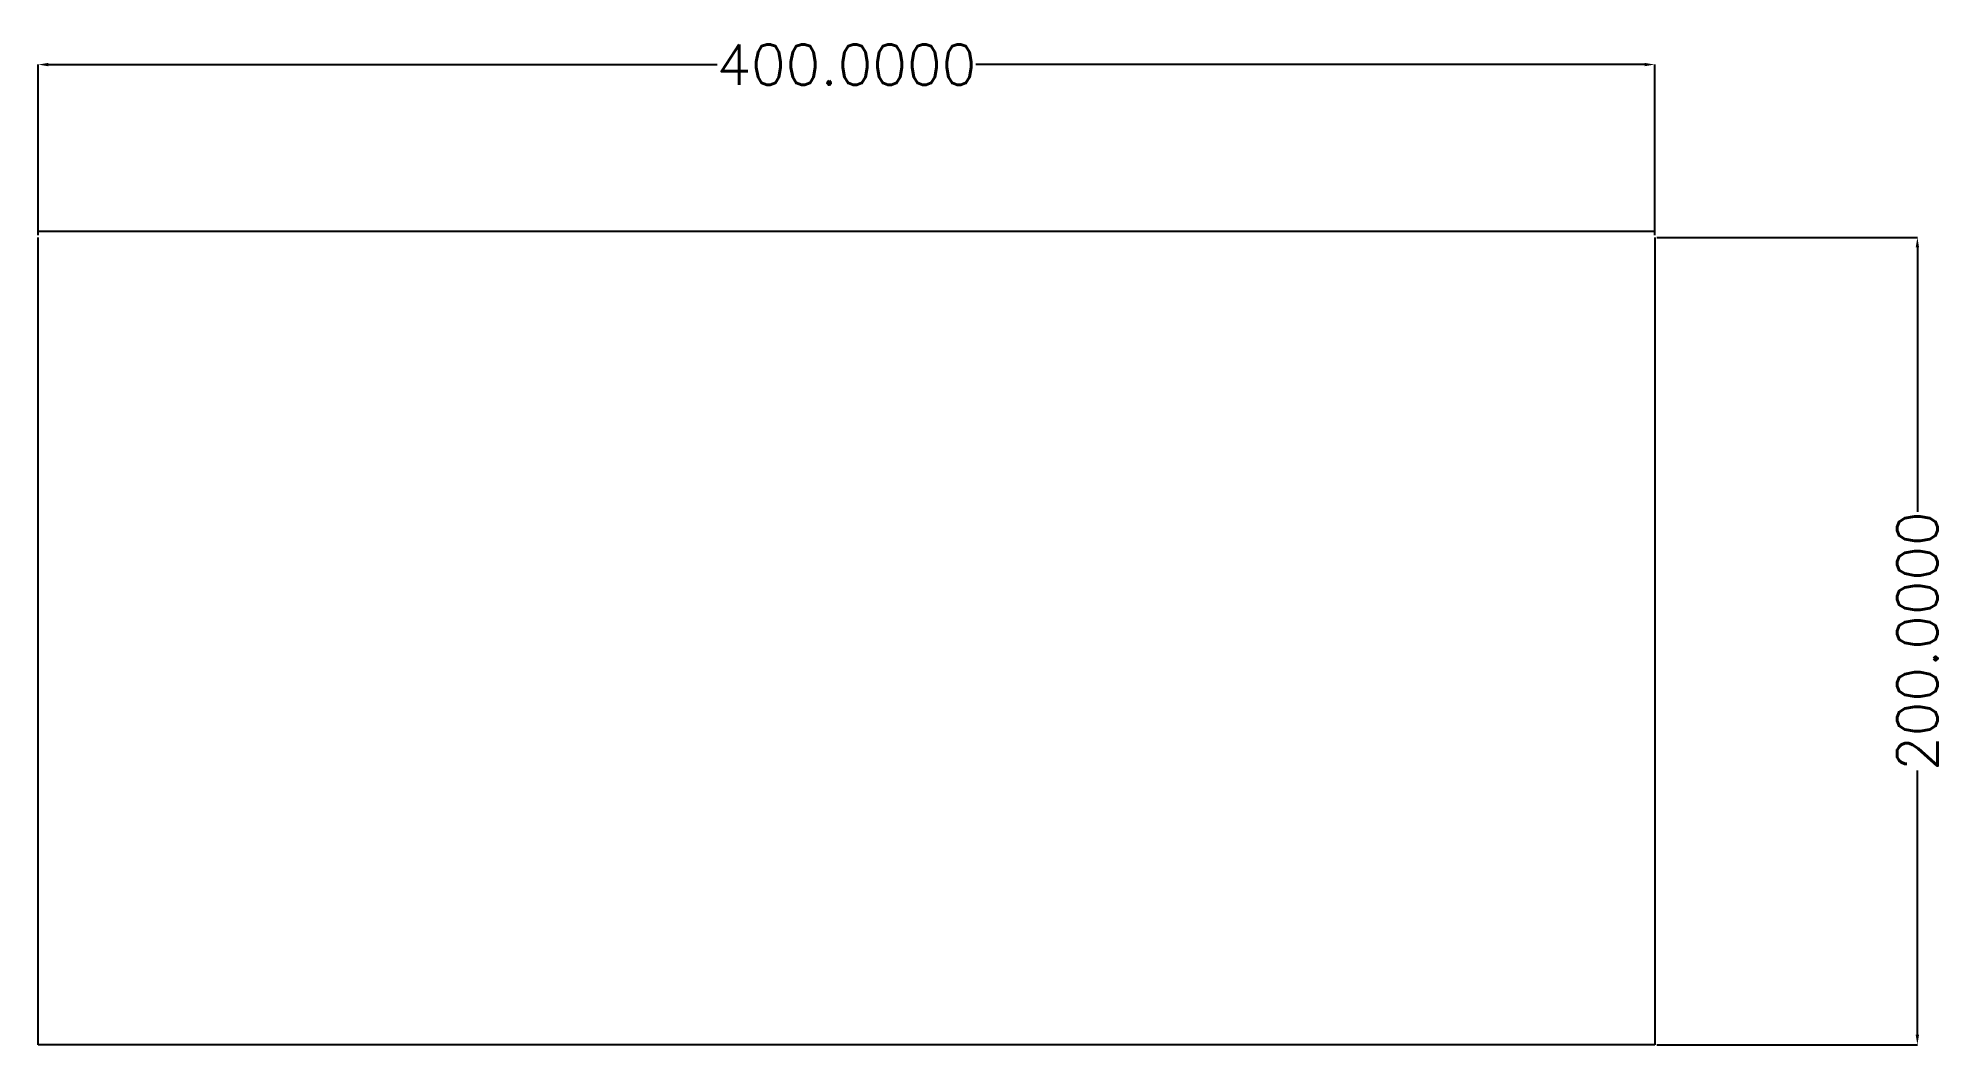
# Model space of a CAD drawing. Header units: millimetres. Extents: x -91 to 381, y 37 to 286.
import ezdxf

# ---------------------------------------------------------------- set-up
doc = ezdxf.new("R2010")
doc.units = ezdxf.units.MM
doc.layers.add('DIMENSION', color=3, linetype='Continuous', lineweight=25)
doc.layers.add('TOP_Full_CutOut_45', color=5, linetype='Continuous')
doc.layers.add('TOP_Full_CutOut_90', color=7, linetype='Continuous')
doc.styles.get("Standard").update_dxf_attribs({"font": 'txt.shx'})
doc.dimstyles.get("Standard").update_dxf_attribs({"dimscale": 100, "dimtxt": 10, "dimasz": 2.5, "dimexe": 0, "dimexo": 0.5, "dimgap": 2, "dimtad": 0, "dimtoh": 1, "dimdec": 4, "dimzin": 0, "dimdsep": 46, "dimtxsty": 'Standard', "dimcen": 2.5, "dimadec": 0, "dimazin": 0, "dimtfac": 1, "dimtdec": 4, "dimtofl": 0, "dimtmove": 0, "dimatfit": 3, "dimfxl": 1, "dimtolj": 1, "dimtzin": 0, "dimarcsym": 0})

# ---------------------------------------------------------------- blocks, each defined once
blk = doc.blocks.new('*D9')
at = {"layer": 'Defpoints', "color": 0}
for p in [(308.9737, 279.58646), (-91.0263, 236.798511), (308.9737, 236.798511)]:
    blk.add_point(p, dxfattribs=at)
at = {"layer": 'DIMENSION', "color": 0, "lineweight": -2}
for p, q in [((-91.0263, 237.298511), (-91.0263, 279.58646)), ((-88.5263, 279.58646), (76.9737, 279.58646)), ((306.4737, 279.58646), (140.9737, 279.58646)), ((308.9737, 237.298511), (308.9737, 279.58646))]:
    blk.add_line(p, q, dxfattribs=at)
at = {"layer": 'DIMENSION', "color": 0}
for points in [[(-88.5263, 280.003127), (-88.5263, 279.169793), (-91.0263, 279.58646)], [(306.4737, 279.169793), (306.4737, 280.003127), (308.9737, 279.58646)]]:
    blk.add_solid(points, dxfattribs=at)
at = {"layer": 'DIMENSION', "color": 0, "insert": (108.9737, 279.58646), "char_height": 10, "attachment_point": 5}
blk.add_mtext('\\A1;400.0000', dxfattribs=at)
blk = doc.blocks.new('*D10')
at = {"layer": 'Defpoints', "color": 0}
for p in [(308.9737, 236.798511), (308.9737, 36.798511), (373.9737, 36.798511)]:
    blk.add_point(p, dxfattribs=at)
at = {"layer": 'DIMENSION', "color": 0, "lineweight": -2}
for p, q in [((309.4737, 236.798511), (373.9737, 236.798511)), ((373.9737, 234.298511), (373.9737, 168.798511)), ((373.9737, 39.298511), (373.9737, 104.798511)), ((309.4737, 36.798511), (373.9737, 36.798511))]:
    blk.add_line(p, q, dxfattribs=at)
at = {"layer": 'DIMENSION', "color": 0}
for points in [[(374.390367, 234.298511), (373.557033, 234.298511), (373.9737, 236.798511)], [(373.557033, 39.298511), (374.390367, 39.298511), (373.9737, 36.798511)]]:
    blk.add_solid(points, dxfattribs=at)
at = {"layer": 'DIMENSION', "color": 0, "insert": (373.9737, 136.798511), "char_height": 10, "attachment_point": 5, "rotation": 90}
blk.add_mtext('\\A1;200.0000', dxfattribs=at)

msp = doc.modelspace()

# ---------------------------------------------------------------- linework, layer by layer
at = {"layer": 'TOP_Full_CutOut_45'}
for p, q in [((-91.0263, 36.798511), (-91.0263, 236.798511)), ((308.9737, 236.798511), (308.9737, 36.798511)), ((308.9737, 36.798511), (-91.0263, 36.798511))]:
    msp.add_line(p, q, dxfattribs=at)
at = {"layer": 'TOP_Full_CutOut_90'}
msp.add_line((-91.0263, 238.298511), (308.9737, 238.298511), dxfattribs=at)

# ---------------------------------------------------------------- dimensions: what is measured, and where the dimension line sits
at = {"layer": 'DIMENSION'}
dim = msp.add_linear_dim(base=(308.9737, 279.58646), p1=(-91.0263, 236.798511), p2=(308.9737, 236.798511), dimstyle='Standard', override={"dimscale": 1, "dimlfac": 1, "dimtxsty": 'Standard', "dimsah": 1, "dimtolj": 1}, dxfattribs=at)
dim.commit()
dim.dimension.update_dxf_attribs({"geometry": '*D9', "text_midpoint": (108.9737, 279.58646)})
dim = msp.add_linear_dim(base=(373.9737, 36.798511), p1=(308.9737, 236.798511), p2=(308.9737, 36.798511), angle=270, dimstyle='Standard', override={"dimscale": 1, "dimlfac": 1, "dimtxsty": 'Standard', "dimsah": 1, "dimtolj": 1}, dxfattribs=at)
dim.commit()
dim.dimension.update_dxf_attribs({"geometry": '*D10', "text_midpoint": (373.9737, 136.798511)})

doc.saveas('drawing.dxf')
